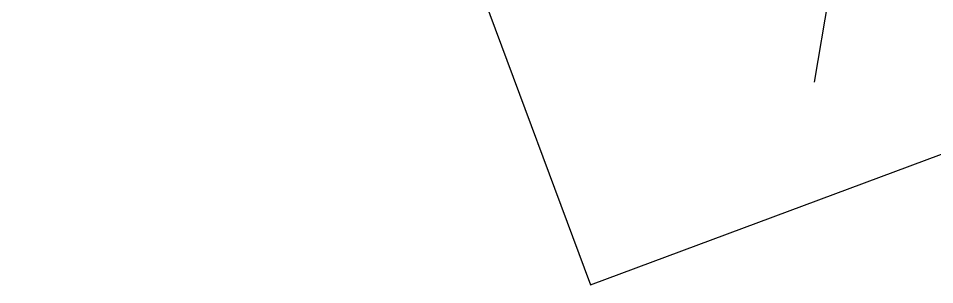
# Model space of a CAD drawing. Extents: x 12199666 to 24617114, y 1197707 to 2548648.
# Drawn here: x 12324078.4 to 12324494.1, y 1284438 to 1284558.9 of the extents above; entities that cross this region are included whole.
import ezdxf

# ---------------------------------------------------------------- set-up
doc = ezdxf.new("R2010")
doc.units = 0
doc.header["$LTSCALE"] = 10
doc.header["$MEASUREMENT"] = 0
doc.linetypes.add('TX-PLAN-T1-F11$0$ACAD_ISO04W100', pattern=[30, 24, -3, 0, -3])
doc.layers.add('TX-PLAN-T1-F11$0$_EDO-ALUMINIUM-SECTION', color=90, linetype='Continuous', lineweight=30)
doc.layers.add('TX-PLAN-T1-F11$0$F-center', color=6, linetype='TX-PLAN-T1-F11$0$ACAD_ISO04W100')
doc.layers.add('TX-PLAN-T1-F11$0$F-concrete', color=7, linetype='Continuous')

# ---------------------------------------------------------------- blocks, each defined once
blk = doc.blocks.new('TX-PLAN-T1-F11$0$TY001')
at = {"layer": 'TX-PLAN-T1-F11$0$F-center'}
blk.add_line((0, -30.81), (0, 345.67), dxfattribs=at)
at = {"layer": 'TX-PLAN-T1-F11$0$F-concrete'}
blk.add_line((460.04, -196.6), (84.68, 453.13), dxfattribs=at)
blk = doc.blocks.new('*U193')
at = {"layer": 'TX-PLAN-T1-F11$0$F-center'}
blk.add_line((1500, -30.81), (1500, 345.67), dxfattribs=at)
at = {"layer": 'TX-PLAN-T1-F11$0$F-concrete'}
blk.add_line((1584.68, 453.13), (460.04, -196.6), dxfattribs=at)
blk.add_line((1584.68, 453.13), (460.04, -196.6), dxfattribs=at)
blk = doc.blocks.new('TX-PLAN-T1-F11$0$A$C21521A5F')
at = {"rotation": 90}
for name, p in [('TX-PLAN-T1-F11$0$TY001', (388.72, -2739.78, 0)), ('*U193', (388.72, -4239.78, 0))]:
    blk.add_blockref(name, p, dxfattribs=at)
blk = doc.blocks.new('TX-PLAN-T1-F11$0$标准层幕墙0118')
at = {"color": 3, "rotation": 90}
blk.add_blockref('TX-PLAN-T1-F11$0$A$C21521A5F', (22760.22, 37461.28, 0), dxfattribs=at)
blk = doc.blocks.new('TX-PLAN-T1-F11')
at = {"layer": 'TX-PLAN-T1-F11$0$_EDO-ALUMINIUM-SECTION', "rotation": 350.4236156863823}
blk.add_blockref('TX-PLAN-T1-F11$0$标准层幕墙0118', (12293055.45, 1251790.44), dxfattribs=at)

msp = doc.modelspace()

# ---------------------------------------------------------------- block references
msp.add_blockref('TX-PLAN-T1-F11', (0, 0))

doc.saveas('drawing.dxf')
